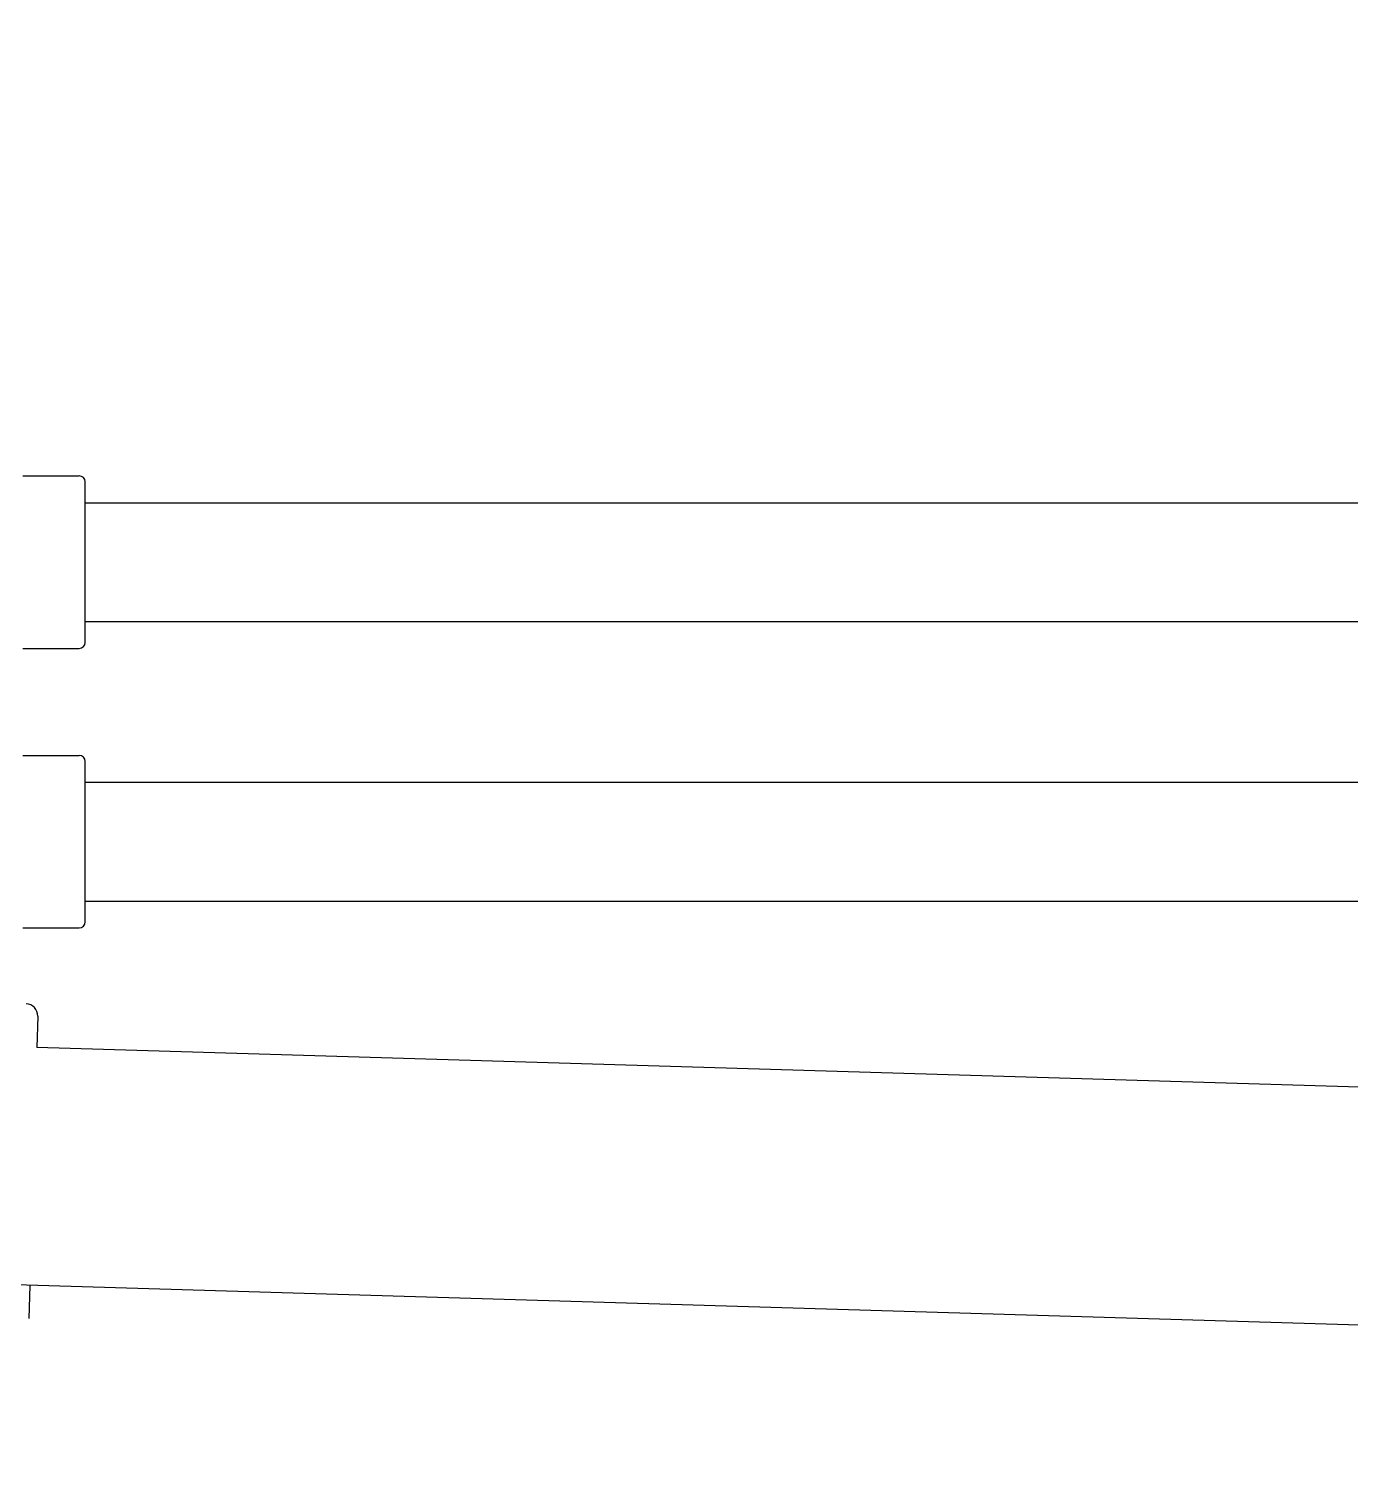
# Model space of a CAD drawing. Header units: millimetres. Extents: x 1656 to 13639, y -9236 to 5710.
# Drawn here: x 3573.2 to 3795.4, y 1864.4 to 2106 of the extents above; entities that cross this region are included whole.
import ezdxf

# ---------------------------------------------------------------- set-up
doc = ezdxf.new("R2010")
doc.units = ezdxf.units.MM
doc.layers.add('01 Черновое', color=254, linetype='Continuous')

msp = doc.modelspace()

# ---------------------------------------------------------------- hatches: boundary and pattern name
at = {"layer": '01 Черновое'}
h = msp.add_hatch(dxfattribs=at)
h.set_pattern_fill('ANSI36', color=256, scale=10)
h.set_pattern_definition([(45, (0, -8355.456), (16.83798, 61.73926), [79.375, -15.875, 0, -15.875])])
edge = h.paths.add_edge_path()
edge.add_spline(control_points=[(3002.68, 2460.11), (2986.07, 2461.13), (2946.45, 2459.98), (2919.77, 2489.61), (2904.62, 2506.43)], knot_values=[86.525516, 86.525516, 86.525516, 86.525516, 135.316812, 199.377856, 199.377856, 199.377856, 199.377856], degree=3, periodic=0)
edge.add_spline(control_points=[(2904.62, 2506.43), (2940.7, 2291.99), (2989.33, 2002.9), (2880.48, 1661.37), (2924.5, 1536.72), (2943.1, 1484.06)], knot_values=[0, 0, 0, 0, 643.053043, 866.933826, 1030.723237, 1030.723237, 1030.723237, 1030.723237], degree=3, periodic=0)
edge.add_spline(control_points=[(2943.1, 1484.06), (3125.3, 1506.76), (3433.1, 1545.1), (3804.5, 1469.78), (3992.24, 1498.27), (4055.24, 1509.3)], knot_values=[0, 0, 0, 0, 547.61616, 925.111178, 1115.896728, 1115.896728, 1115.896728, 1115.896728], degree=3, periodic=0)
edge.add_spline(control_points=[(4055.24, 1509.3), (4057.4, 1522.17), (4059.57, 1535.05), (4061.74, 1547.93), (4061.74, 1547.93), (4061.74, 1547.93), (4061.74, 1547.93)], knot_values=[667.946114, 667.946114, 667.946114, 667.946114, 706.968447, 706.968447, 706.968447, 706.971819, 706.971819, 706.971819, 706.971819], degree=3, periodic=0)
edge.add_line((4061.74, 1547.93), (3002.68, 1547.93))
edge.add_line((3002.68, 1547.93), (3002.68, 2460.11))

# ---------------------------------------------------------------- linework, layer by layer
for p, q in [((3572.18, 2030.76), (3581.68, 2030.76)), ((3572.18, 2030.76), (3581.68, 2030.76)), ((3572.18, 2030.76), (3581.68, 2030.76)), ((3582.68, 2002.76), (3582.68, 2029.76)), ((3582.68, 2002.76), (3582.68, 2029.76)), ((3582.68, 2002.76), (3582.68, 2029.76)), ((3582.68, 2026.26), (3839.68, 2026.26)), ((3582.68, 2026.26), (3839.68, 2026.26)), ((3582.68, 2026.26), (3839.68, 2026.26)), ((3582.68, 2006.26), (3838.38, 2006.26)), ((3582.68, 2006.26), (3838.38, 2006.26)), ((3582.68, 2006.26), (3838.38, 2006.26)), ((3572.18, 2001.76), (3581.68, 2001.76)), ((3572.18, 2001.76), (3581.68, 2001.76)), ((3572.18, 2001.76), (3581.68, 2001.76)), ((3572.18, 1983.76), (3581.68, 1983.76)), ((3582.68, 1955.76), (3582.68, 1982.76)), ((3582.68, 1979.26), (3839.68, 1979.26)), ((3582.68, 1959.26), (3838.38, 1959.26)), ((3572.18, 1954.76), (3581.68, 1954.76)), ((3574.68, 1939.91), (3574.53, 1934.61)), ((3574.68, 1939.91), (3574.53, 1934.61)), ((3841.02, 1926.62), (3574.53, 1934.62)), ((3841.02, 1926.62), (3574.53, 1934.62)), ((3838.33, 1886.69), (3570.94, 1894.71)), ((3838.33, 1886.69), (3570.94, 1894.71)), ((3573.34, 1894.63), (3573.17, 1889.04)), ((3573.34, 1894.63), (3573.17, 1889.04))]:
    msp.add_line(p, q, dxfattribs=at)
for centre, radius, start, end in [((3581.68, 2029.76), 1, 0, 90), ((3581.68, 2029.76), 1, 0, 90), ((3581.68, 2029.76), 1, 0, 90), ((3581.68, 2002.76), 1, 270, 0), ((3581.68, 2002.76), 1, 270, 0), ((3581.68, 2002.76), 1, 270, 0), ((3581.68, 1982.76), 1, 0, 90), ((3581.68, 1955.76), 1, 270, 0), ((3572.68, 1939.97), 2, 358.3, 88.3), ((3572.68, 1939.97), 2, 358.3, 88.3)]:
    msp.add_arc(centre, radius, start, end, dxfattribs=at)

doc.saveas('drawing.dxf')
